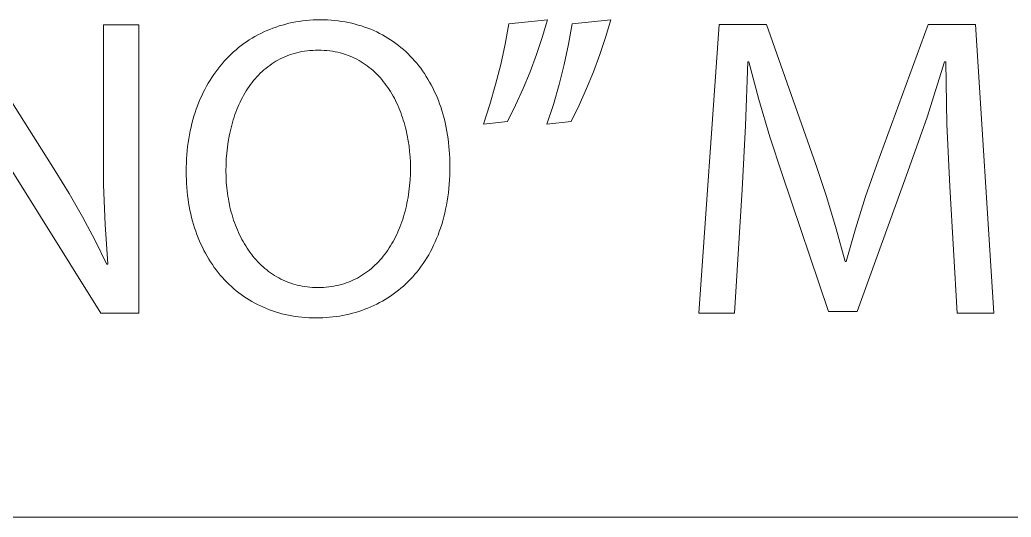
# Model space of a CAD drawing. Header units: millimetres. Extents: x 1434 to 4837, y 1889 to 4267.
# Drawn here: x 4076.1 to 4155, y 1889.5 to 1929 of the extents above; entities that cross this region are included whole.
import ezdxf

# ---------------------------------------------------------------- set-up
doc = ezdxf.new("R2010")
doc.units = ezdxf.units.MM
doc.header["$MEASUREMENT"] = 0
doc.layers.add('Domyślny', color=7, linetype='Continuous', true_color=0x000000)

msp = doc.modelspace()

# ---------------------------------------------------------------- linework, layer by layer
at = {"layer": 'Domyślny', "color": 18, "lineweight": 15, "true_color": 0x000000}
for p, q in [((4071.578, 1928.661), (4078.933, 1917.046)), ((4082.774, 1919.063), (4082.774, 1928.661)), ((4082.774, 1928.661), (4085.584, 1928.661)), ((4085.584, 1928.661), (4085.584, 1905.715)), ((4096.755, 1928.558), (4097.011, 1928.635)), ((4097.011, 1928.635), (4097.27, 1928.706)), ((4097.27, 1928.706), (4097.533, 1928.77)), ((4097.533, 1928.77), (4097.798, 1928.827)), ((4097.798, 1928.827), (4098.066, 1928.878)), ((4098.066, 1928.878), (4098.337, 1928.923)), ((4098.337, 1928.923), (4098.611, 1928.96)), ((4098.611, 1928.96), (4098.888, 1928.991)), ((4098.888, 1928.991), (4099.167, 1929.015)), ((4099.167, 1929.015), (4099.449, 1929.033)), ((4099.449, 1929.033), (4099.733, 1929.043)), ((4099.733, 1929.043), (4100.02, 1929.047)), ((4100.02, 1929.047), (4100.312, 1929.043)), ((4100.312, 1929.043), (4100.6, 1929.033)), ((4100.6, 1929.033), (4100.886, 1929.015)), ((4100.886, 1929.015), (4101.168, 1928.991)), ((4101.168, 1928.991), (4101.447, 1928.96)), ((4101.447, 1928.96), (4101.722, 1928.922)), ((4101.722, 1928.922), (4101.994, 1928.878)), ((4101.994, 1928.878), (4102.262, 1928.827)), ((4102.262, 1928.827), (4102.526, 1928.769)), ((4102.526, 1928.769), (4102.787, 1928.705)), ((4102.787, 1928.705), (4103.045, 1928.635)), ((4103.045, 1928.635), (4103.298, 1928.558)), ((4114.724, 1927.112), (4115.024, 1928.736)), ((4115.024, 1928.736), (4118.083, 1929.042)), ((4118.083, 1929.042), (4117.672, 1927.652)), ((4119.765, 1927.11), (4120.055, 1928.736)), ((4120.055, 1928.736), (4123.126, 1929.042)), ((4123.126, 1929.042), (4122.714, 1927.653)), ((4130.139, 1905.71), (4131.737, 1928.668)), ((4131.737, 1928.668), (4135.521, 1928.668)), ((4135.521, 1928.668), (4139.442, 1917.552)), ((4144.281, 1917.552), (4148.372, 1928.668)), ((4148.372, 1928.668), (4152.145, 1928.668)), ((4152.145, 1928.668), (4153.584, 1905.71)), ((4094.825, 1927.717), (4095.054, 1927.844)), ((4095.054, 1927.844), (4095.287, 1927.964)), ((4095.287, 1927.964), (4095.523, 1928.079)), ((4095.523, 1928.079), (4095.762, 1928.187)), ((4095.762, 1928.187), (4096.006, 1928.289)), ((4096.006, 1928.289), (4096.252, 1928.385)), ((4096.252, 1928.385), (4096.502, 1928.475)), ((4096.502, 1928.475), (4096.755, 1928.558)), ((4103.298, 1928.558), (4103.548, 1928.475)), ((4103.548, 1928.475), (4103.794, 1928.386)), ((4103.794, 1928.386), (4104.036, 1928.291)), ((4104.036, 1928.291), (4104.274, 1928.189)), ((4104.274, 1928.189), (4104.509, 1928.082)), ((4104.509, 1928.082), (4104.739, 1927.968)), ((4104.739, 1927.968), (4104.966, 1927.849)), ((4104.966, 1927.849), (4105.188, 1927.724)), ((4093.737, 1926.996), (4093.947, 1927.152)), ((4093.947, 1927.152), (4094.16, 1927.302)), ((4094.16, 1927.302), (4094.378, 1927.447)), ((4094.378, 1927.447), (4094.6, 1927.585)), ((4094.6, 1927.585), (4094.825, 1927.717)), ((4105.188, 1927.724), (4105.406, 1927.593)), ((4105.406, 1927.593), (4105.62, 1927.457)), ((4105.62, 1927.457), (4105.83, 1927.314)), ((4105.83, 1927.314), (4106.036, 1927.167)), ((4106.036, 1927.167), (4106.238, 1927.013)), ((4106.238, 1927.013), (4106.435, 1926.855)), ((4114.372, 1925.498), (4114.724, 1927.112)), ((4117.672, 1927.652), (4117.213, 1926.278)), ((4119.419, 1925.495), (4119.765, 1927.11)), ((4122.714, 1927.653), (4122.255, 1926.279)), ((4092.75, 1926.133), (4092.939, 1926.317)), ((4092.939, 1926.317), (4093.132, 1926.495)), ((4093.132, 1926.495), (4093.329, 1926.668)), ((4093.329, 1926.668), (4093.531, 1926.835)), ((4093.531, 1926.835), (4093.737, 1926.996)), ((4097.564, 1926.251), (4097.376, 1926.18)), ((4097.756, 1926.316), (4097.564, 1926.251)), ((4097.952, 1926.375), (4097.756, 1926.316)), ((4098.151, 1926.428), (4097.952, 1926.375)), ((4098.353, 1926.475), (4098.151, 1926.428)), ((4098.56, 1926.516), (4098.353, 1926.475)), ((4098.77, 1926.552), (4098.56, 1926.516)), ((4098.983, 1926.581), (4098.77, 1926.552)), ((4099.2, 1926.603), (4098.983, 1926.581)), ((4099.42, 1926.62), (4099.2, 1926.603)), ((4099.645, 1926.63), (4099.42, 1926.62)), ((4099.872, 1926.633), (4099.645, 1926.63)), ((4100.102, 1926.629), (4099.872, 1926.633)), ((4100.329, 1926.619), (4100.102, 1926.629)), ((4100.552, 1926.602), (4100.329, 1926.619)), ((4100.77, 1926.578), (4100.552, 1926.602)), ((4100.986, 1926.548), (4100.77, 1926.578)), ((4101.197, 1926.511), (4100.986, 1926.548)), ((4101.405, 1926.468), (4101.197, 1926.511)), ((4101.609, 1926.419), (4101.405, 1926.468)), ((4101.809, 1926.363), (4101.609, 1926.419)), ((4102.005, 1926.302), (4101.809, 1926.363)), ((4102.198, 1926.234), (4102.005, 1926.302)), ((4102.387, 1926.162), (4102.198, 1926.234)), ((4106.435, 1926.855), (4106.628, 1926.69)), ((4106.628, 1926.69), (4106.816, 1926.521)), ((4106.816, 1926.521), (4107, 1926.346)), ((4107, 1926.346), (4107.18, 1926.167)), ((4117.213, 1926.278), (4116.706, 1924.92)), ((4122.255, 1926.279), (4121.751, 1924.922)), ((4092.038, 1925.344), (4092.209, 1925.549)), ((4092.209, 1925.549), (4092.385, 1925.749)), ((4092.385, 1925.749), (4092.565, 1925.944)), ((4092.565, 1925.944), (4092.75, 1926.133)), ((4095.997, 1925.425), (4095.841, 1925.308)), ((4096.157, 1925.537), (4095.997, 1925.425)), ((4096.321, 1925.645), (4096.157, 1925.537)), ((4096.487, 1925.747), (4096.321, 1925.645)), ((4096.658, 1925.844), (4096.487, 1925.747)), ((4096.832, 1925.936), (4096.658, 1925.844)), ((4097.01, 1926.023), (4096.832, 1925.936)), ((4097.191, 1926.104), (4097.01, 1926.023)), ((4097.376, 1926.18), (4097.191, 1926.104)), ((4102.572, 1926.083), (4102.387, 1926.162)), ((4102.753, 1925.999), (4102.572, 1926.083)), ((4102.931, 1925.909), (4102.753, 1925.999)), ((4103.105, 1925.814), (4102.931, 1925.909)), ((4103.275, 1925.714), (4103.105, 1925.814)), ((4103.442, 1925.609), (4103.275, 1925.714)), ((4103.605, 1925.499), (4103.442, 1925.609)), ((4103.764, 1925.384), (4103.605, 1925.499)), ((4107.18, 1926.167), (4107.355, 1925.982)), ((4107.355, 1925.982), (4107.525, 1925.792)), ((4107.525, 1925.792), (4107.691, 1925.597)), ((4107.691, 1925.597), (4107.853, 1925.397)), ((4113.968, 1923.896), (4114.372, 1925.498)), ((4119.018, 1923.893), (4119.419, 1925.495)), ((4134.026, 1925.699), (4133.85, 1920.621)), ((4134.094, 1925.699), (4134.026, 1925.699)), ((4134.892, 1922.701), (4134.094, 1925.699)), ((4149.663, 1925.699), (4148.288, 1921.311)), ((4149.765, 1925.699), (4149.663, 1925.699)), ((4149.859, 1920.739), (4149.765, 1925.699)), ((4091.401, 1924.471), (4091.553, 1924.697)), ((4091.553, 1924.697), (4091.71, 1924.918)), ((4091.71, 1924.918), (4091.872, 1925.133)), ((4091.872, 1925.133), (4092.038, 1925.344)), ((4095.114, 1924.654), (4094.979, 1924.51)), ((4095.252, 1924.794), (4095.114, 1924.654)), ((4095.394, 1924.929), (4095.252, 1924.794)), ((4095.54, 1925.06), (4095.394, 1924.929)), ((4095.689, 1925.186), (4095.54, 1925.06)), ((4095.841, 1925.308), (4095.689, 1925.186)), ((4103.92, 1925.265), (4103.764, 1925.384)), ((4104.072, 1925.141), (4103.92, 1925.265)), ((4104.22, 1925.012), (4104.072, 1925.141)), ((4104.365, 1924.879), (4104.22, 1925.012)), ((4104.505, 1924.742), (4104.365, 1924.879)), ((4104.643, 1924.6), (4104.505, 1924.742)), ((4107.853, 1925.397), (4108.009, 1925.192)), ((4108.009, 1925.192), (4108.161, 1924.982)), ((4108.161, 1924.982), (4108.308, 1924.768)), ((4108.308, 1924.768), (4108.451, 1924.549)), ((4116.706, 1924.92), (4116.153, 1923.58)), ((4121.751, 1924.922), (4121.2, 1923.582)), ((4090.974, 1923.763), (4091.111, 1924.004)), ((4091.111, 1924.004), (4091.253, 1924.24)), ((4091.253, 1924.24), (4091.401, 1924.471)), ((4094.476, 1923.894), (4094.359, 1923.731)), ((4094.597, 1924.054), (4094.476, 1923.894)), ((4094.721, 1924.21), (4094.597, 1924.054)), ((4094.848, 1924.362), (4094.721, 1924.21)), ((4094.979, 1924.51), (4094.848, 1924.362)), ((4104.776, 1924.455), (4104.643, 1924.6)), ((4104.906, 1924.306), (4104.776, 1924.455)), ((4105.032, 1924.152), (4104.906, 1924.306)), ((4105.155, 1923.995), (4105.032, 1924.152)), ((4105.274, 1923.835), (4105.155, 1923.995)), ((4108.451, 1924.549), (4108.588, 1924.325)), ((4108.588, 1924.325), (4108.721, 1924.097)), ((4108.721, 1924.097), (4108.849, 1923.864)), ((4108.849, 1923.864), (4108.971, 1923.627)), ((4113.513, 1922.308), (4113.968, 1923.896)), ((4118.561, 1922.306), (4119.018, 1923.893)), ((4090.593, 1923.011), (4090.714, 1923.266)), ((4090.714, 1923.266), (4090.841, 1923.517)), ((4090.841, 1923.517), (4090.974, 1923.763)), ((4094.031, 1923.218), (4093.928, 1923.04)), ((4094.137, 1923.392), (4094.031, 1923.218)), ((4094.246, 1923.563), (4094.137, 1923.392)), ((4094.359, 1923.731), (4094.246, 1923.563)), ((4105.389, 1923.671), (4105.274, 1923.835)), ((4105.501, 1923.504), (4105.389, 1923.671)), ((4105.609, 1923.333), (4105.501, 1923.504)), ((4105.714, 1923.16), (4105.609, 1923.333)), ((4105.814, 1922.983), (4105.714, 1923.16)), ((4108.971, 1923.627), (4109.089, 1923.385)), ((4109.089, 1923.385), (4109.202, 1923.14)), ((4109.202, 1923.14), (4109.309, 1922.89)), ((4116.153, 1923.58), (4115.555, 1922.261)), ((4121.2, 1923.582), (4120.604, 1922.262)), ((4090.259, 1922.217), (4090.365, 1922.486)), ((4090.365, 1922.486), (4090.476, 1922.751)), ((4090.476, 1922.751), (4090.593, 1923.011)), ((4093.554, 1922.296), (4093.47, 1922.102)), ((4093.642, 1922.486), (4093.554, 1922.296)), ((4093.734, 1922.674), (4093.642, 1922.486)), ((4093.829, 1922.858), (4093.734, 1922.674)), ((4093.928, 1923.04), (4093.829, 1922.858)), ((4105.912, 1922.804), (4105.814, 1922.983)), ((4106.005, 1922.621), (4105.912, 1922.804)), ((4106.095, 1922.437), (4106.005, 1922.621)), ((4106.182, 1922.249), (4106.095, 1922.437)), ((4109.309, 1922.89), (4109.412, 1922.635)), ((4109.412, 1922.635), (4109.509, 1922.377)), ((4109.509, 1922.377), (4109.601, 1922.115)), ((4113.007, 1920.736), (4113.513, 1922.308)), ((4118.049, 1920.736), (4118.561, 1922.306)), ((4135.776, 1919.728), (4134.892, 1922.701)), ((4089.975, 1921.381), (4090.064, 1921.664)), ((4090.064, 1921.664), (4090.159, 1921.943)), ((4090.159, 1921.943), (4090.259, 1922.217)), ((4093.238, 1921.504), (4093.168, 1921.3)), ((4093.311, 1921.706), (4093.238, 1921.504)), ((4093.389, 1921.905), (4093.311, 1921.706)), ((4093.47, 1922.102), (4093.389, 1921.905)), ((4106.265, 1922.059), (4106.182, 1922.249)), ((4106.344, 1921.867), (4106.265, 1922.059)), ((4106.42, 1921.673), (4106.344, 1921.867)), ((4106.492, 1921.476), (4106.42, 1921.673)), ((4109.601, 1922.115), (4109.688, 1921.848)), ((4109.688, 1921.848), (4109.77, 1921.578)), ((4109.77, 1921.578), (4109.846, 1921.304)), ((4115.555, 1922.261), (4114.91, 1920.963)), ((4120.604, 1922.262), (4119.964, 1920.963)), ((4089.742, 1920.506), (4089.814, 1920.802)), ((4089.814, 1920.802), (4089.892, 1921.094)), ((4089.892, 1921.094), (4089.975, 1921.381)), ((4093.038, 1920.883), (4092.979, 1920.672)), ((4093.101, 1921.093), (4093.038, 1920.883)), ((4093.168, 1921.3), (4093.101, 1921.093)), ((4106.561, 1921.278), (4106.492, 1921.476)), ((4106.626, 1921.077), (4106.561, 1921.278)), ((4106.687, 1920.875), (4106.626, 1921.077)), ((4106.745, 1920.672), (4106.687, 1920.875)), ((4109.846, 1921.304), (4109.917, 1921.026)), ((4109.917, 1921.026), (4109.982, 1920.745)), ((4109.982, 1920.745), (4110.042, 1920.46)), ((4114.91, 1920.963), (4113.007, 1920.736)), ((4119.964, 1920.963), (4118.049, 1920.736)), ((4148.288, 1921.311), (4146.762, 1916.974)), ((4150.105, 1915.784), (4149.859, 1920.739)), ((4089.617, 1919.901), (4089.677, 1920.205)), ((4089.677, 1920.205), (4089.742, 1920.506)), ((4092.822, 1920.024), (4092.777, 1919.804)), ((4092.871, 1920.242), (4092.822, 1920.024)), ((4092.923, 1920.458), (4092.871, 1920.242)), ((4092.979, 1920.672), (4092.923, 1920.458)), ((4106.799, 1920.466), (4106.745, 1920.672)), ((4106.85, 1920.26), (4106.799, 1920.466)), ((4106.941, 1919.843), (4106.85, 1920.26)), ((4110.042, 1920.46), (4110.096, 1920.171)), ((4110.096, 1920.171), (4110.145, 1919.878)), ((4133.85, 1920.621), (4133.584, 1915.546)), ((4089.473, 1918.962), (4089.515, 1919.279)), ((4089.515, 1919.279), (4089.563, 1919.592)), ((4089.563, 1919.592), (4089.617, 1919.901)), ((4092.698, 1919.358), (4092.633, 1918.906)), ((4092.777, 1919.804), (4092.698, 1919.358)), ((4107.018, 1919.422), (4106.941, 1919.843)), ((4107.081, 1918.997), (4107.018, 1919.422)), ((4110.145, 1919.878), (4110.189, 1919.583)), ((4110.189, 1919.583), (4110.226, 1919.283)), ((4110.226, 1919.283), (4110.258, 1918.981)), ((4136.745, 1916.781), (4135.776, 1919.728)), ((4082.79, 1915.917), (4082.774, 1919.063)), ((4089.409, 1918.317), (4089.438, 1918.641)), ((4089.438, 1918.641), (4089.473, 1918.962)), ((4092.583, 1918.448), (4092.547, 1917.985)), ((4092.633, 1918.906), (4092.583, 1918.448)), ((4107.13, 1918.57), (4107.081, 1918.997)), ((4107.165, 1918.142), (4107.13, 1918.57)), ((4110.258, 1918.981), (4110.284, 1918.675)), ((4110.284, 1918.675), (4110.305, 1918.366)), ((4110.305, 1918.366), (4110.32, 1918.054)), ((4089.36, 1917.319), (4089.37, 1917.655)), ((4089.37, 1917.655), (4089.386, 1917.988)), ((4089.386, 1917.988), (4089.409, 1918.317)), ((4092.547, 1917.985), (4092.525, 1917.518)), ((4107.186, 1917.713), (4107.165, 1918.142)), ((4107.192, 1917.284), (4107.186, 1917.713)), ((4110.32, 1918.054), (4110.328, 1917.739)), ((4110.328, 1917.739), (4110.331, 1917.42)), ((4139.442, 1917.552), (4140.291, 1915.002)), ((4143.392, 1915.005), (4144.281, 1917.552)), ((4082.581, 1905.715), (4075.295, 1917.352)), ((4078.933, 1917.046), (4080.055, 1915.234)), ((4089.356, 1916.978), (4089.36, 1917.319)), ((4089.36, 1916.654), (4089.356, 1916.978)), ((4092.525, 1917.518), (4092.518, 1917.046)), ((4092.518, 1917.046), (4092.526, 1916.589)), ((4107.162, 1916.32), (4107.185, 1916.799)), ((4107.185, 1916.799), (4107.192, 1917.284)), ((4110.328, 1917.053), (4110.317, 1916.691)), ((4110.331, 1917.42), (4110.328, 1917.053)), ((4140.451, 1905.846), (4136.745, 1916.781)), ((4146.762, 1916.974), (4142.717, 1905.846)), ((4089.369, 1916.334), (4089.36, 1916.654)), ((4089.384, 1916.017), (4089.369, 1916.334)), ((4089.406, 1915.703), (4089.384, 1916.017)), ((4092.526, 1916.589), (4092.549, 1916.135)), ((4092.549, 1916.135), (4092.587, 1915.686)), ((4107.123, 1915.847), (4107.162, 1916.32)), ((4110.276, 1915.983), (4110.245, 1915.637)), ((4110.3, 1916.334), (4110.276, 1915.983)), ((4110.317, 1916.691), (4110.3, 1916.334)), ((4080.055, 1915.234), (4081.117, 1913.386)), ((4082.911, 1912.774), (4082.79, 1915.917)), ((4089.433, 1915.393), (4089.406, 1915.703)), ((4089.467, 1915.086), (4089.433, 1915.393)), ((4092.587, 1915.686), (4092.612, 1915.463)), ((4092.612, 1915.463), (4092.641, 1915.242)), ((4092.641, 1915.242), (4092.674, 1915.022)), ((4107.001, 1914.923), (4107.069, 1915.382)), ((4107.069, 1915.382), (4107.123, 1915.847)), ((4110.208, 1915.297), (4110.164, 1914.963)), ((4110.245, 1915.637), (4110.208, 1915.297)), ((4133.584, 1915.546), (4132.972, 1905.71)), ((4150.683, 1905.71), (4150.105, 1915.784)), ((4089.506, 1914.783), (4089.467, 1915.086)), ((4089.551, 1914.484), (4089.506, 1914.783)), ((4089.602, 1914.188), (4089.551, 1914.484)), ((4092.674, 1915.022), (4092.71, 1914.803)), ((4092.71, 1914.803), (4092.75, 1914.586)), ((4092.75, 1914.586), (4092.793, 1914.371)), ((4106.869, 1914.252), (4106.917, 1914.473)), ((4106.917, 1914.473), (4106.961, 1914.697)), ((4106.961, 1914.697), (4107.001, 1914.923)), ((4110.113, 1914.634), (4110.057, 1914.31)), ((4110.164, 1914.963), (4110.113, 1914.634)), ((4140.291, 1915.002), (4141.066, 1912.429)), ((4142.584, 1912.432), (4143.392, 1915.005)), ((4089.658, 1913.897), (4089.602, 1914.188)), ((4089.721, 1913.609), (4089.658, 1913.897)), ((4089.789, 1913.325), (4089.721, 1913.609)), ((4092.793, 1914.371), (4092.841, 1914.158)), ((4092.841, 1914.158), (4092.892, 1913.946)), ((4092.892, 1913.946), (4092.947, 1913.737)), ((4092.947, 1913.737), (4093.005, 1913.529)), ((4106.642, 1913.389), (4106.705, 1913.601)), ((4106.705, 1913.601), (4106.763, 1913.816)), ((4106.763, 1913.816), (4106.818, 1914.032)), ((4106.818, 1914.032), (4106.869, 1914.252)), ((4109.925, 1913.68), (4109.849, 1913.373)), ((4109.994, 1913.992), (4109.925, 1913.68)), ((4110.057, 1914.31), (4109.994, 1913.992)), ((4081.117, 1913.386), (4082.118, 1911.504)), ((4089.862, 1913.045), (4089.789, 1913.325)), ((4089.941, 1912.769), (4089.862, 1913.045)), ((4093.005, 1913.529), (4093.067, 1913.324)), ((4093.067, 1913.324), (4093.133, 1913.121)), ((4093.133, 1913.121), (4093.203, 1912.92)), ((4093.203, 1912.92), (4093.275, 1912.722)), ((4106.434, 1912.769), (4106.507, 1912.973)), ((4106.507, 1912.973), (4106.577, 1913.18)), ((4106.577, 1913.18), (4106.642, 1913.389)), ((4109.768, 1913.071), (4109.681, 1912.776)), ((4109.849, 1913.373), (4109.768, 1913.071)), ((4083.137, 1909.635), (4082.911, 1912.774)), ((4090.025, 1912.497), (4089.941, 1912.769)), ((4090.115, 1912.23), (4090.025, 1912.497)), ((4090.21, 1911.966), (4090.115, 1912.23)), ((4093.275, 1912.722), (4093.352, 1912.526)), ((4093.352, 1912.526), (4093.432, 1912.333)), ((4093.432, 1912.333), (4093.516, 1912.143)), ((4093.516, 1912.143), (4093.603, 1911.955)), ((4106.105, 1911.983), (4106.193, 1912.175)), ((4106.193, 1912.175), (4106.277, 1912.37)), ((4106.277, 1912.37), (4106.357, 1912.568)), ((4106.357, 1912.568), (4106.434, 1912.769)), ((4109.489, 1912.201), (4109.385, 1911.922)), ((4109.588, 1912.485), (4109.489, 1912.201)), ((4109.681, 1912.776), (4109.588, 1912.485)), ((4141.066, 1912.429), (4141.765, 1909.835)), ((4141.856, 1909.835), (4142.584, 1912.432)), ((4082.118, 1911.504), (4083.057, 1909.59)), ((4090.311, 1911.707), (4090.21, 1911.966)), ((4090.416, 1911.452), (4090.311, 1911.707)), ((4090.527, 1911.201), (4090.416, 1911.452)), ((4093.603, 1911.955), (4093.694, 1911.77)), ((4093.694, 1911.77), (4093.788, 1911.588)), ((4093.788, 1911.588), (4093.886, 1911.41)), ((4093.886, 1911.41), (4093.987, 1911.234)), ((4093.987, 1911.234), (4094.092, 1911.062)), ((4105.615, 1911.073), (4105.72, 1911.248)), ((4105.72, 1911.248), (4105.822, 1911.427)), ((4105.822, 1911.427), (4105.92, 1911.609)), ((4105.92, 1911.609), (4106.014, 1911.795)), ((4106.014, 1911.795), (4106.105, 1911.983)), ((4109.159, 1911.381), (4109.038, 1911.119)), ((4109.275, 1911.649), (4109.159, 1911.381)), ((4109.385, 1911.922), (4109.275, 1911.649)), ((4090.643, 1910.955), (4090.527, 1911.201)), ((4090.764, 1910.713), (4090.643, 1910.955)), ((4090.89, 1910.476), (4090.764, 1910.713)), ((4091.021, 1910.244), (4090.89, 1910.476)), ((4094.092, 1911.062), (4094.201, 1910.893)), ((4094.201, 1910.893), (4094.312, 1910.727)), ((4094.312, 1910.727), (4094.427, 1910.565)), ((4094.427, 1910.565), (4094.546, 1910.406)), ((4105.16, 1910.408), (4105.279, 1910.569)), ((4105.279, 1910.569), (4105.394, 1910.733)), ((4105.394, 1910.733), (4105.506, 1910.901)), ((4105.506, 1910.901), (4105.615, 1911.073)), ((4108.78, 1910.612), (4108.644, 1910.367)), ((4108.912, 1910.863), (4108.78, 1910.612)), ((4109.038, 1911.119), (4108.912, 1910.863)), ((4091.156, 1910.016), (4091.021, 1910.244)), ((4091.297, 1909.792), (4091.156, 1910.016)), ((4091.442, 1909.574), (4091.297, 1909.792)), ((4094.546, 1910.406), (4094.668, 1910.251)), ((4094.668, 1910.251), (4094.793, 1910.1)), ((4094.793, 1910.1), (4094.922, 1909.953)), ((4094.922, 1909.953), (4095.054, 1909.809)), ((4095.054, 1909.809), (4095.19, 1909.67)), ((4095.19, 1909.67), (4095.328, 1909.535)), ((4104.374, 1909.53), (4104.514, 1909.666)), ((4104.514, 1909.666), (4104.65, 1909.806)), ((4104.65, 1909.806), (4104.782, 1909.951)), ((4104.782, 1909.951), (4104.912, 1910.099)), ((4104.912, 1910.099), (4105.037, 1910.252)), ((4105.037, 1910.252), (4105.16, 1910.408)), ((4108.204, 1909.666), (4108.048, 1909.444)), ((4108.355, 1909.894), (4108.204, 1909.666)), ((4108.502, 1910.127), (4108.355, 1909.894)), ((4108.644, 1910.367), (4108.502, 1910.127)), ((4141.765, 1909.835), (4141.856, 1909.835)), ((4083.057, 1909.59), (4083.137, 1909.635)), ((4091.593, 1909.36), (4091.442, 1909.574)), ((4091.747, 1909.151), (4091.593, 1909.36)), ((4091.907, 1908.948), (4091.747, 1909.151)), ((4092.071, 1908.749), (4091.907, 1908.948)), ((4095.328, 1909.535), (4095.47, 1909.404)), ((4095.47, 1909.404), (4095.616, 1909.277)), ((4095.616, 1909.277), (4095.765, 1909.155)), ((4095.765, 1909.155), (4095.916, 1909.037)), ((4095.916, 1909.037), (4096.072, 1908.924)), ((4096.072, 1908.924), (4096.23, 1908.815)), ((4103.468, 1908.809), (4103.628, 1908.917)), ((4103.628, 1908.917), (4103.784, 1909.031)), ((4103.784, 1909.031), (4103.936, 1909.149)), ((4103.936, 1909.149), (4104.086, 1909.271)), ((4104.086, 1909.271), (4104.232, 1909.398)), ((4104.232, 1909.398), (4104.374, 1909.53)), ((4107.721, 1909.016), (4107.551, 1908.811)), ((4107.887, 1909.227), (4107.721, 1909.016)), ((4108.048, 1909.444), (4107.887, 1909.227)), ((4092.239, 1908.555), (4092.071, 1908.749)), ((4092.412, 1908.366), (4092.239, 1908.555)), ((4092.589, 1908.182), (4092.412, 1908.366)), ((4092.771, 1908.004), (4092.589, 1908.182)), ((4096.23, 1908.815), (4096.392, 1908.711)), ((4096.392, 1908.711), (4096.557, 1908.612)), ((4096.557, 1908.612), (4096.725, 1908.518)), ((4096.725, 1908.518), (4096.896, 1908.429)), ((4096.896, 1908.429), (4097.071, 1908.345)), ((4097.071, 1908.345), (4097.248, 1908.266)), ((4097.248, 1908.266), (4097.429, 1908.192)), ((4097.429, 1908.192), (4097.613, 1908.124)), ((4097.613, 1908.124), (4097.8, 1908.062)), ((4101.89, 1908.058), (4102.078, 1908.121)), ((4102.078, 1908.121), (4102.263, 1908.188)), ((4102.263, 1908.188), (4102.445, 1908.261)), ((4102.445, 1908.261), (4102.624, 1908.34)), ((4102.624, 1908.34), (4102.799, 1908.423)), ((4102.799, 1908.423), (4102.971, 1908.512)), ((4102.971, 1908.512), (4103.14, 1908.606)), ((4103.14, 1908.606), (4103.306, 1908.705)), ((4103.306, 1908.705), (4103.468, 1908.809)), ((4107.013, 1908.231), (4106.826, 1908.049)), ((4107.197, 1908.419), (4107.013, 1908.231)), ((4107.376, 1908.612), (4107.197, 1908.419)), ((4107.551, 1908.811), (4107.376, 1908.612)), ((4092.956, 1907.831), (4092.771, 1908.004)), ((4093.147, 1907.663), (4092.956, 1907.831)), ((4093.341, 1907.5), (4093.147, 1907.663)), ((4093.539, 1907.343), (4093.341, 1907.5)), ((4093.741, 1907.191), (4093.539, 1907.343)), ((4097.8, 1908.062), (4097.99, 1908.004)), ((4097.99, 1908.004), (4098.183, 1907.953)), ((4098.183, 1907.953), (4098.38, 1907.907)), ((4098.38, 1907.907), (4098.579, 1907.867)), ((4098.579, 1907.867), (4098.781, 1907.833)), ((4098.781, 1907.833), (4098.987, 1907.805)), ((4098.987, 1907.805), (4099.195, 1907.783)), ((4099.195, 1907.783), (4099.406, 1907.767)), ((4099.406, 1907.767), (4099.621, 1907.758)), ((4099.621, 1907.758), (4099.838, 1907.754)), ((4099.838, 1907.754), (4100.057, 1907.758)), ((4100.057, 1907.758), (4100.273, 1907.767)), ((4100.273, 1907.767), (4100.486, 1907.783)), ((4100.486, 1907.783), (4100.696, 1907.804)), ((4100.696, 1907.804), (4100.903, 1907.832)), ((4100.903, 1907.832), (4101.106, 1907.866)), ((4101.106, 1907.866), (4101.307, 1907.905)), ((4101.307, 1907.905), (4101.504, 1907.951)), ((4101.504, 1907.951), (4101.699, 1908.002)), ((4101.699, 1908.002), (4101.89, 1908.058)), ((4106.035, 1907.38), (4105.828, 1907.227)), ((4106.239, 1907.539), (4106.035, 1907.38)), ((4106.438, 1907.703), (4106.239, 1907.539)), ((4106.634, 1907.873), (4106.438, 1907.703)), ((4106.826, 1908.049), (4106.634, 1907.873)), ((4093.948, 1907.045), (4093.741, 1907.191)), ((4094.158, 1906.905), (4093.948, 1907.045)), ((4094.372, 1906.77), (4094.158, 1906.905)), ((4094.59, 1906.641), (4094.372, 1906.77)), ((4094.812, 1906.517), (4094.59, 1906.641)), ((4095.038, 1906.4), (4094.812, 1906.517)), ((4104.737, 1906.552), (4104.509, 1906.434)), ((4104.962, 1906.675), (4104.737, 1906.552)), ((4105.184, 1906.804), (4104.962, 1906.675)), ((4105.402, 1906.939), (4105.184, 1906.804)), ((4105.617, 1907.08), (4105.402, 1906.939)), ((4105.828, 1907.227), (4105.617, 1907.08)), ((4085.584, 1905.715), (4082.581, 1905.715)), ((4095.267, 1906.288), (4095.038, 1906.4)), ((4095.499, 1906.182), (4095.267, 1906.288)), ((4095.736, 1906.083), (4095.499, 1906.182)), ((4095.976, 1905.989), (4095.736, 1906.083)), ((4096.219, 1905.901), (4095.976, 1905.989)), ((4096.465, 1905.82), (4096.219, 1905.901)), ((4096.715, 1905.744), (4096.465, 1905.82)), ((4096.969, 1905.675), (4096.715, 1905.744)), ((4102.828, 1905.779), (4102.577, 1905.709)), ((4103.076, 1905.854), (4102.828, 1905.779)), ((4103.322, 1905.936), (4103.076, 1905.854)), ((4103.566, 1906.024), (4103.322, 1905.936)), ((4103.806, 1906.118), (4103.566, 1906.024)), ((4104.043, 1906.217), (4103.806, 1906.118)), ((4104.278, 1906.323), (4104.043, 1906.217)), ((4104.509, 1906.434), (4104.278, 1906.323)), ((4142.717, 1905.846), (4140.451, 1905.846)), ((4097.225, 1905.612), (4096.969, 1905.675)), ((4097.485, 1905.556), (4097.225, 1905.612)), ((4097.747, 1905.506), (4097.485, 1905.556)), ((4098.013, 1905.463), (4097.747, 1905.506)), ((4098.282, 1905.426), (4098.013, 1905.463)), ((4098.553, 1905.395), (4098.282, 1905.426)), ((4098.828, 1905.371), (4098.553, 1905.395)), ((4099.105, 1905.354), (4098.828, 1905.371)), ((4099.385, 1905.344), (4099.105, 1905.354)), ((4099.668, 1905.341), (4099.385, 1905.344)), ((4099.942, 1905.344), (4099.668, 1905.341)), ((4100.214, 1905.353), (4099.942, 1905.344)), ((4100.485, 1905.368), (4100.214, 1905.353)), ((4100.753, 1905.39), (4100.485, 1905.368)), ((4101.02, 1905.417), (4100.753, 1905.39)), ((4101.285, 1905.451), (4101.02, 1905.417)), ((4101.548, 1905.49), (4101.285, 1905.451)), ((4101.808, 1905.536), (4101.548, 1905.49)), ((4102.067, 1905.588), (4101.808, 1905.536)), ((4102.323, 1905.645), (4102.067, 1905.588)), ((4102.577, 1905.709), (4102.323, 1905.645)), ((4132.972, 1905.71), (4130.139, 1905.71)), ((4153.584, 1905.71), (4150.683, 1905.71)), ((4834.107, 1889.491), (1434.42, 1889.491)), ((4834.107, 1889.491), (3551.346, 1889.491))]:
    msp.add_line(p, q, dxfattribs=at)

doc.saveas('drawing.dxf')
